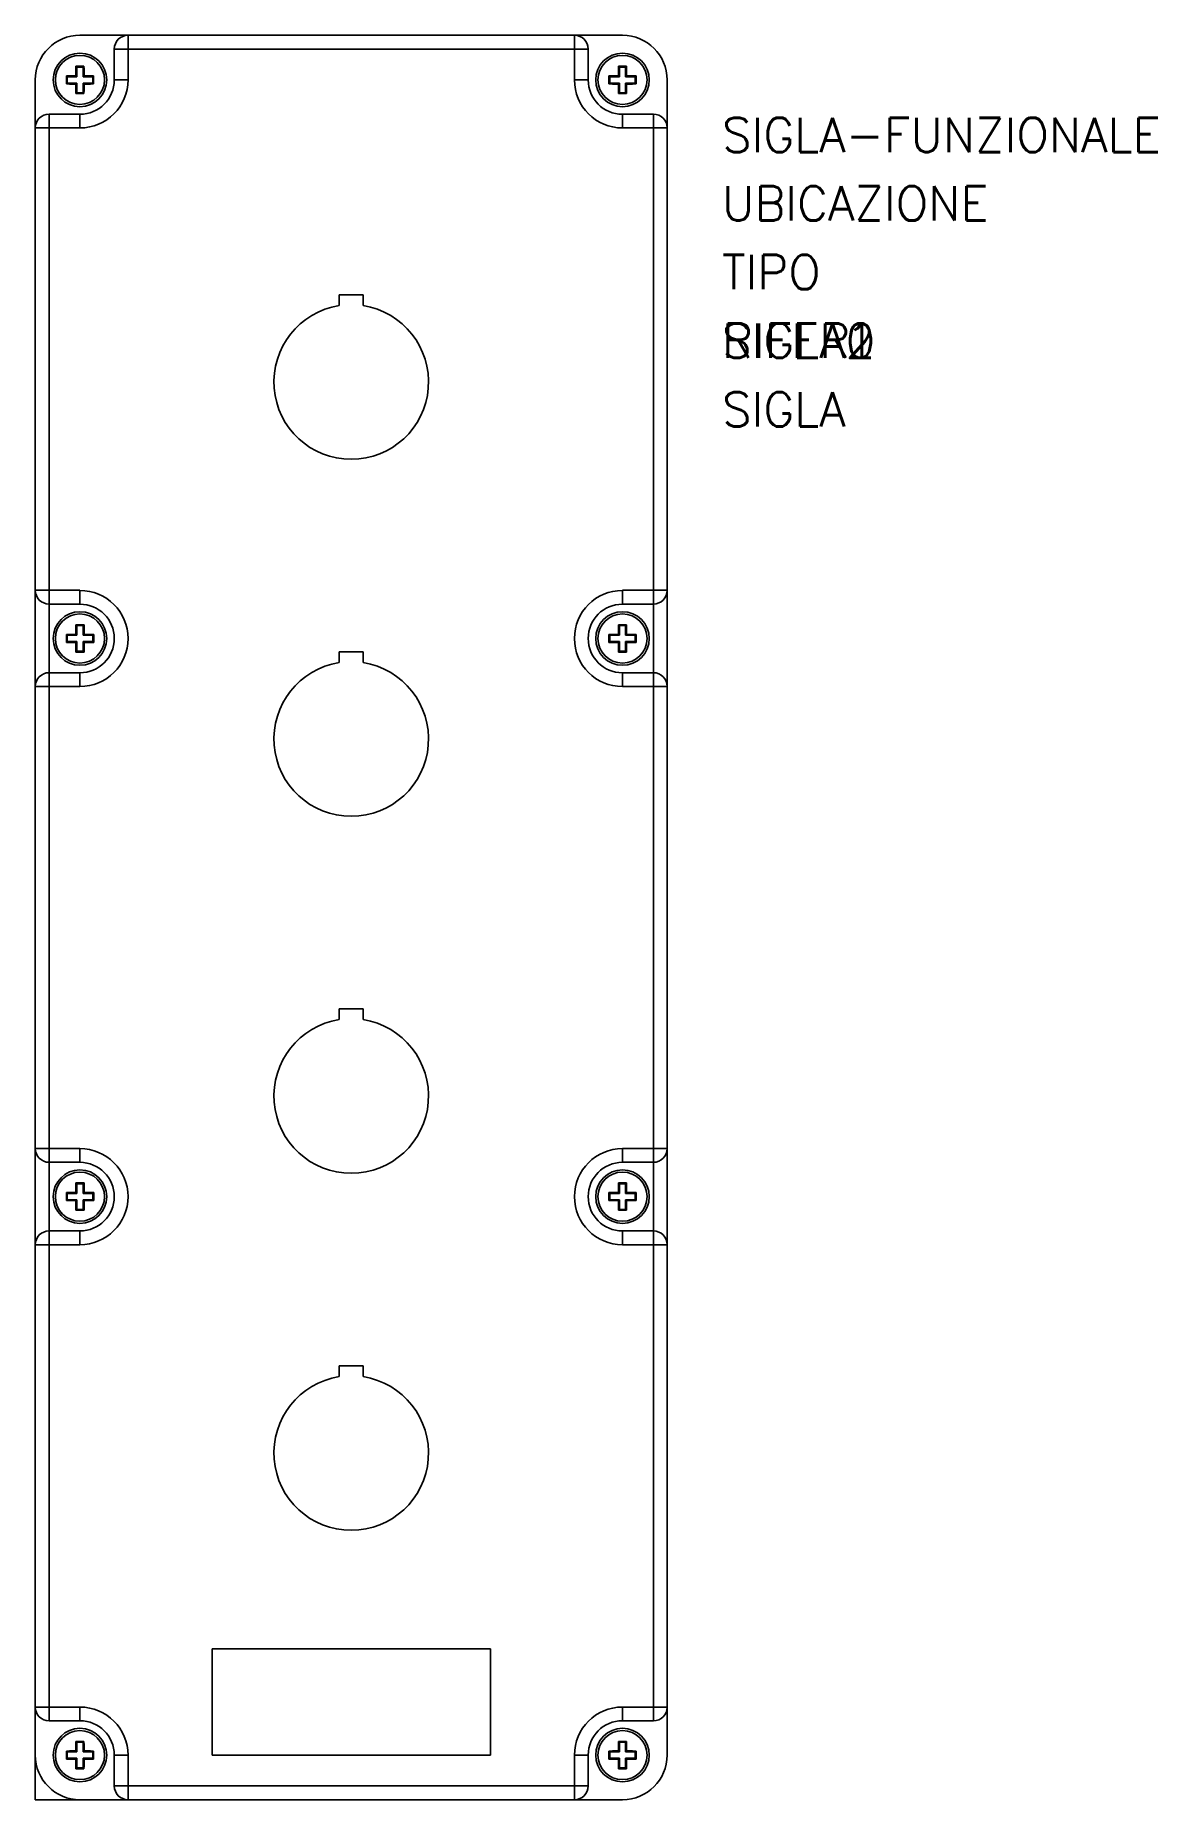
# Model space of a CAD drawing. Extents: x 0 to 82, y 0 to 128.
import ezdxf

# ---------------------------------------------------------------- set-up
doc = ezdxf.new("R2010")
doc.units = 0
doc.header["$LTSCALE"] = 4
doc.layers.get('0').update_dxf_attribs({"linetype": 'CONTINUOUS'})
doc.styles.get("Standard").update_dxf_attribs({"font": 'romans.shx'})

msp = doc.modelspace()

# ---------------------------------------------------------------- linework, layer by layer
at = {"color": 7, "linetype": 'Continuous'}
for p, q in [((42.75, 128.5), (3.25, 128.5)), ((42.75, 128.5), (3.25, 128.5)), ((3.25, 128.5), (6.75, 128.5)), ((5.75, 125.25), (5.75, 127.5)), ((5.75, 127.5), (6.75, 127.5)), ((6.75, 127.5), (6.75, 128.5)), ((39.25, 128.5), (6.75, 128.5)), ((6.75, 125.25), (6.75, 127.5)), ((39.25, 127.5), (6.75, 127.5)), ((39.25, 127.5), (39.25, 128.5)), ((39.25, 128.5), (42.75, 128.5)), ((40.25, 127.5), (39.25, 127.5)), ((39.25, 127.5), (39.25, 125.25)), ((40.25, 127.5), (40.25, 125.25)), ((3.02, 126.18), (2.96, 126.24)), ((3.48, 126.18), (3.02, 126.18)), ((3.02, 126.18), (3.02, 125.48)), ((3.48, 126.18), (3.54, 126.24)), ((3.48, 125.48), (3.48, 126.18)), ((42.52, 126.18), (42.46, 126.24)), ((42.98, 126.18), (42.52, 126.18)), ((42.52, 126.18), (42.52, 125.48)), ((42.98, 126.18), (43.04, 126.24)), ((42.98, 125.48), (42.98, 126.18)), ((0, 125.25), (0, 125.25)), ((0, 125.25), (0, 121.75)), ((0, 125.25), (0, 125.25)), ((0, 125.25), (0, 121.75)), ((0, 125.25), (0, 121.75)), ((2.26, 125.54), (2.32, 125.48)), ((2.32, 125.02), (2.26, 124.96)), ((2.32, 125.48), (2.32, 125.02)), ((3.02, 125.48), (2.32, 125.48)), ((2.32, 125.02), (3.02, 125.02)), ((2.95, 125.55), (3.02, 125.48)), ((2.95, 124.95), (3.02, 125.02)), ((3.02, 125.02), (3.02, 124.32)), ((3.55, 125.55), (3.48, 125.48)), ((4.18, 125.48), (3.48, 125.48)), ((3.48, 124.32), (3.48, 125.02)), ((3.55, 124.95), (3.48, 125.02)), ((3.48, 125.02), (4.18, 125.02)), ((4.18, 125.48), (4.24, 125.54)), ((4.18, 125.02), (4.18, 125.48)), ((4.18, 125.02), (4.24, 124.96)), ((6.75, 125.25), (5.75, 125.25)), ((39.25, 125.25), (40.25, 125.25)), ((41.76, 125.54), (41.82, 125.48)), ((41.82, 125.02), (41.76, 124.96)), ((41.82, 125.48), (41.82, 125.02)), ((42.52, 125.48), (41.82, 125.48)), ((41.82, 125.02), (42.52, 125.02)), ((42.45, 125.55), (42.52, 125.48)), ((42.45, 124.95), (42.52, 125.02)), ((42.52, 125.02), (42.52, 124.32)), ((43.05, 125.55), (42.98, 125.48)), ((43.68, 125.48), (42.98, 125.48)), ((42.98, 124.32), (42.98, 125.02)), ((43.05, 124.95), (42.98, 125.02)), ((42.98, 125.02), (43.68, 125.02)), ((43.68, 125.48), (43.74, 125.54)), ((43.68, 125.02), (43.68, 125.48)), ((43.68, 125.02), (43.74, 124.96)), ((46, 125.25), (46, 125.25)), ((46, 121.75), (46, 125.25)), ((46, 125.25), (46, 125.25)), ((46, 121.75), (46, 125.25)), ((46, 121.75), (46, 125.25)), ((3.02, 124.32), (2.96, 124.26)), ((3.02, 124.32), (3.48, 124.32)), ((3.48, 124.32), (3.54, 124.26)), ((42.52, 124.32), (42.46, 124.26)), ((42.52, 124.32), (42.98, 124.32)), ((42.98, 124.32), (43.04, 124.26)), ((3.25, 122.75), (1, 122.75)), ((1, 121.75), (1, 122.75)), ((3.25, 121.75), (3.25, 122.75)), ((42.75, 121.75), (42.75, 122.75)), ((45, 122.75), (42.75, 122.75)), ((45, 121.75), (45, 122.75)), ((0, 6.75), (0, 121.75)), ((0, 6.75), (0, 121.75)), ((0, 121.75), (1, 121.75)), ((0, 6.75), (0, 121.75)), ((1, 6.75), (1, 121.75)), ((3.25, 121.75), (1, 121.75)), ((45, 121.75), (42.75, 121.75)), ((46, 121.75), (45, 121.75)), ((45, 121.75), (45, 6.75)), ((46, 121.75), (46, 6.75)), ((46, 121.75), (46, 6.75)), ((46, 121.75), (46, 6.75)), ((23.88, 109.6), (22.13, 109.6)), ((22.13, 109.6), (22.13, 108.81)), ((23.88, 108.81), (23.88, 109.6)), ((0, 88.08), (0, 81.08)), ((0, 88.08), (0, 81.08)), ((1, 88.08), (0, 88.08)), ((0, 88.08), (0, 81.08)), ((1, 87.08), (1, 88.08)), ((3.25, 88.08), (1, 88.08)), ((3.25, 88.08), (3.25, 87.08)), ((45, 88.08), (42.75, 88.08)), ((42.75, 87.08), (42.75, 88.08)), ((46, 88.08), (45, 88.08)), ((45, 87.08), (45, 88.08)), ((46, 81.08), (46, 88.08)), ((46, 81.08), (46, 88.08)), ((46, 81.08), (46, 88.08)), ((3.25, 87.08), (1, 87.08)), ((45, 87.08), (42.75, 87.08)), ((2.26, 84.87), (2.32, 84.81)), ((3.02, 85.51), (2.96, 85.57)), ((2.96, 84.87), (3.02, 84.81)), ((3.49, 85.51), (3.02, 85.51)), ((3.02, 85.51), (3.02, 84.81)), ((3.49, 85.51), (3.55, 85.57)), ((3.49, 84.81), (3.49, 85.51)), ((3.55, 84.87), (3.49, 84.81)), ((4.19, 84.81), (4.25, 84.87)), ((41.76, 84.87), (41.82, 84.81)), ((42.45, 84.87), (42.52, 84.81)), ((42.52, 85.51), (42.46, 85.57)), ((42.52, 85.51), (42.52, 84.81)), ((42.98, 85.51), (42.52, 85.51)), ((42.98, 85.51), (43.04, 85.57)), ((42.98, 84.81), (42.98, 85.51)), ((43.05, 84.87), (42.98, 84.81)), ((43.68, 84.81), (43.74, 84.87)), ((2.32, 84.34), (2.26, 84.28)), ((2.32, 84.81), (2.32, 84.34)), ((3.02, 84.81), (2.32, 84.81)), ((2.32, 84.34), (3.02, 84.34)), ((2.96, 84.28), (3.02, 84.34)), ((3.02, 83.64), (2.96, 83.58)), ((3.02, 84.34), (3.02, 83.64)), ((3.02, 83.64), (3.49, 83.64)), ((4.19, 84.81), (3.49, 84.81)), ((3.49, 84.34), (4.19, 84.34)), ((3.55, 84.28), (3.49, 84.34)), ((3.49, 83.64), (3.49, 84.34)), ((3.49, 83.64), (3.55, 83.58)), ((4.19, 84.34), (4.19, 84.81)), ((4.19, 84.34), (4.25, 84.28)), ((22.13, 83.6), (22.13, 82.81)), ((23.88, 83.6), (22.13, 83.6)), ((23.88, 82.81), (23.88, 83.6)), ((41.82, 84.34), (41.76, 84.28)), ((42.52, 84.81), (41.82, 84.81)), ((41.82, 84.81), (41.82, 84.34)), ((41.82, 84.34), (42.52, 84.34)), ((42.45, 84.28), (42.52, 84.34)), ((42.52, 83.64), (42.46, 83.58)), ((42.52, 84.34), (42.52, 83.64)), ((42.52, 83.64), (42.98, 83.64)), ((43.68, 84.81), (42.98, 84.81)), ((43.05, 84.28), (42.98, 84.34)), ((42.98, 83.64), (42.98, 84.34)), ((42.98, 84.34), (43.68, 84.34)), ((42.98, 83.64), (43.04, 83.58)), ((43.68, 84.34), (43.68, 84.81)), ((43.68, 84.34), (43.74, 84.28)), ((1, 81.08), (0, 81.08)), ((1, 82.08), (1, 81.08)), ((1, 82.08), (3.25, 82.08)), ((1, 81.08), (3.25, 81.08)), ((3.25, 81.08), (3.25, 82.08)), ((42.75, 81.08), (42.75, 82.08)), ((42.75, 82.08), (45, 82.08)), ((42.75, 81.08), (45, 81.08)), ((45, 82.08), (45, 81.08)), ((46, 81.08), (45, 81.08)), ((22.13, 57.6), (22.13, 56.81)), ((23.88, 57.6), (22.13, 57.6)), ((23.88, 56.81), (23.88, 57.6)), ((0, 47.42), (0, 40.42)), ((1, 47.42), (0, 47.42)), ((0, 47.42), (0, 40.42)), ((0, 47.42), (0, 40.42)), ((3.25, 47.42), (1, 47.42)), ((1, 46.42), (1, 47.42)), ((3.25, 46.42), (1, 46.42)), ((3.25, 47.42), (3.25, 46.42)), ((42.75, 46.42), (42.75, 47.42)), ((45, 47.42), (42.75, 47.42)), ((45, 46.42), (42.75, 46.42)), ((45, 46.42), (45, 47.42)), ((46, 47.42), (45, 47.42)), ((46, 40.42), (46, 47.42)), ((46, 40.42), (46, 47.42)), ((46, 40.42), (46, 47.42)), ((2.26, 44.22), (2.32, 44.16)), ((2.32, 43.69), (2.26, 43.63)), ((3.02, 44.16), (2.32, 44.16)), ((2.32, 44.16), (2.32, 43.69)), ((2.32, 43.69), (3.02, 43.69)), ((3.02, 44.86), (2.96, 44.92)), ((2.96, 44.22), (3.02, 44.16)), ((2.96, 43.63), (3.02, 43.69)), ((3.02, 44.86), (3.02, 44.16)), ((3.49, 44.86), (3.02, 44.86)), ((3.02, 43.69), (3.02, 42.99)), ((3.49, 44.86), (3.55, 44.92)), ((3.49, 44.16), (3.49, 44.86)), ((3.55, 44.22), (3.49, 44.16)), ((4.19, 44.16), (3.49, 44.16)), ((3.49, 42.99), (3.49, 43.69)), ((3.55, 43.63), (3.49, 43.69)), ((3.49, 43.69), (4.19, 43.69)), ((4.19, 44.16), (4.25, 44.22)), ((4.19, 43.69), (4.19, 44.16)), ((4.19, 43.69), (4.25, 43.63)), ((41.76, 44.22), (41.82, 44.16)), ((41.82, 43.69), (41.76, 43.63)), ((41.82, 44.16), (41.82, 43.69)), ((42.52, 44.16), (41.82, 44.16)), ((41.82, 43.69), (42.52, 43.69)), ((42.45, 44.22), (42.52, 44.16)), ((42.45, 43.63), (42.52, 43.69)), ((42.52, 44.86), (42.46, 44.92)), ((42.98, 44.86), (42.52, 44.86)), ((42.52, 44.86), (42.52, 44.16)), ((42.52, 43.69), (42.52, 42.99)), ((42.98, 44.86), (43.04, 44.92)), ((42.98, 44.16), (42.98, 44.86)), ((43.05, 44.22), (42.98, 44.16)), ((43.68, 44.16), (42.98, 44.16)), ((42.98, 43.69), (43.68, 43.69)), ((42.98, 42.99), (42.98, 43.69)), ((43.05, 43.63), (42.98, 43.69)), ((43.68, 44.16), (43.74, 44.22)), ((43.68, 43.69), (43.68, 44.16)), ((43.68, 43.69), (43.74, 43.63)), ((3.02, 42.99), (2.96, 42.93)), ((3.02, 42.99), (3.49, 42.99)), ((3.49, 42.99), (3.55, 42.93)), ((42.52, 42.99), (42.46, 42.93)), ((42.52, 42.99), (42.98, 42.99)), ((42.98, 42.99), (43.04, 42.93)), ((1, 41.42), (3.25, 41.42)), ((1, 41.42), (1, 40.42)), ((3.25, 40.42), (3.25, 41.42)), ((42.75, 41.42), (45, 41.42)), ((42.75, 40.42), (42.75, 41.42)), ((45, 41.42), (45, 40.42)), ((1, 40.42), (0, 40.42)), ((1, 40.42), (3.25, 40.42)), ((42.75, 40.42), (45, 40.42)), ((46, 40.42), (45, 40.42)), ((23.88, 31.6), (22.13, 31.6)), ((22.13, 31.6), (22.13, 30.81)), ((23.88, 30.81), (23.88, 31.6)), ((33.13, 11), (12.88, 11)), ((12.88, 11), (12.88, 3.25)), ((33.13, 3.25), (33.13, 11)), ((0, 3.25), (0, 6.75)), ((0, 3.25), (0, 6.75)), ((0, 6.75), (1, 6.75)), ((0, 3.25), (0, 6.75)), ((1, 6.75), (1, 5.75)), ((1, 6.75), (3.25, 6.75)), ((3.25, 6.75), (3.25, 5.75)), ((42.75, 6.75), (45, 6.75)), ((42.75, 5.75), (42.75, 6.75)), ((45, 6.75), (45, 5.75)), ((46, 6.75), (45, 6.75)), ((46, 6.75), (46, 3.25)), ((46, 6.75), (46, 3.25)), ((46, 6.75), (46, 3.25)), ((1, 5.75), (3.25, 5.75)), ((42.75, 5.75), (45, 5.75)), ((3.02, 4.18), (2.96, 4.24)), ((3.02, 4.18), (3.02, 3.48)), ((3.48, 4.18), (3.02, 4.18)), ((3.48, 4.18), (3.54, 4.24)), ((3.48, 3.48), (3.48, 4.18)), ((42.52, 4.18), (42.46, 4.24)), ((42.98, 4.18), (42.52, 4.18)), ((42.52, 4.18), (42.52, 3.48)), ((42.98, 4.18), (43.04, 4.24)), ((42.98, 3.48), (42.98, 4.18)), ((0, 3.25), (0, 3.25)), ((2.26, 3.54), (2.32, 3.48)), ((2.32, 3.02), (2.26, 2.96)), ((2.32, 3.48), (2.32, 3.02)), ((3.02, 3.48), (2.32, 3.48)), ((2.32, 3.02), (3.02, 3.02)), ((2.95, 3.55), (3.02, 3.48)), ((2.95, 2.95), (3.02, 3.02)), ((3.02, 3.02), (3.02, 2.32)), ((3.55, 3.55), (3.48, 3.48)), ((4.18, 3.48), (3.48, 3.48)), ((3.48, 2.32), (3.48, 3.02)), ((3.48, 3.02), (4.18, 3.02)), ((3.55, 2.95), (3.48, 3.02)), ((4.18, 3.48), (4.24, 3.54)), ((4.18, 3.02), (4.18, 3.48)), ((4.18, 3.02), (4.24, 2.96)), ((5.75, 3.25), (6.75, 3.25)), ((5.75, 1), (5.75, 3.25)), ((6.75, 1), (6.75, 3.25)), ((12.88, 3.25), (33.13, 3.25)), ((40.25, 3.25), (39.25, 3.25)), ((39.25, 3.25), (39.25, 1)), ((40.25, 3.25), (40.25, 1)), ((41.76, 3.54), (41.82, 3.48)), ((41.82, 3.02), (41.76, 2.96)), ((41.82, 3.48), (41.82, 3.02)), ((42.52, 3.48), (41.82, 3.48)), ((41.82, 3.02), (42.52, 3.02)), ((42.45, 3.55), (42.52, 3.48)), ((42.45, 2.95), (42.52, 3.02)), ((42.52, 3.02), (42.52, 2.32)), ((43.05, 3.55), (42.98, 3.48)), ((43.68, 3.48), (42.98, 3.48)), ((42.98, 3.02), (43.68, 3.02)), ((42.98, 2.32), (42.98, 3.02)), ((43.05, 2.95), (42.98, 3.02)), ((43.68, 3.48), (43.74, 3.54)), ((43.68, 3.02), (43.68, 3.48)), ((43.68, 3.02), (43.74, 2.96)), ((46, 3.25), (46, 3.25)), ((3.02, 2.32), (2.96, 2.26)), ((3.02, 2.32), (3.48, 2.32)), ((3.48, 2.32), (3.54, 2.26)), ((42.52, 2.32), (42.46, 2.26)), ((42.52, 2.32), (42.98, 2.32)), ((42.98, 2.32), (43.04, 2.26)), ((6.75, 0), (3.25, 0)), ((5.75, 1), (6.75, 1)), ((6.75, 1), (6.75, 0)), ((6.75, 1), (39.25, 1)), ((6.75, 0), (39.25, 0)), ((40.25, 1), (39.25, 1)), ((39.25, 1), (39.25, 0)), ((42.75, 0), (39.25, 0))]:
    msp.add_line(p, q, dxfattribs=at)
for p in [(0, 3.25), (3.25, 0)]:
    msp.add_line(p, (0, 0))
for centre, radius in [((3.25, 125.25), 1.95), ((3.25, 125.25), 1.79), ((42.75, 125.25), 1.95), ((42.75, 125.25), 1.79), ((3.25, 84.57), 1.95), ((3.25, 84.57), 1.79), ((42.75, 84.57), 1.95), ((42.75, 84.57), 1.79), ((3.25, 43.92), 1.95), ((3.25, 43.92), 1.79), ((42.75, 43.92), 1.95), ((42.75, 43.92), 1.79), ((3.25, 3.25), 1.95), ((42.75, 3.25), 1.95), ((3.25, 3.25), 1.79), ((42.75, 3.25), 1.79)]:
    msp.add_circle(centre, radius, dxfattribs=at)
for centre, radius, start, end in [((3.25, 125.25), 3.25, 90, 180), ((3.25, 125.25), 3.25, 90, 180), ((42.75, 125.25), 3.25, 0, 90), ((42.75, 125.25), 3.25, 0, 90), ((3.25, 125.25), 3.25, 90, 180), ((6.75, 127.5), 1, 90, 180), ((39.25, 127.5), 1, 0, 90), ((42.75, 125.25), 3.25, 0, 90), ((3.25, 125.25), 3.5, 270, 0), ((3.25, 125.25), 2.5, 270, 0), ((42.75, 125.25), 3.5, 180, 270), ((42.75, 125.25), 2.5, 180, 270), ((1, 121.75), 1, 90, 180), ((45, 121.75), 1, 0, 90), ((23, 103.25), 5.63, 98.949, 81.051), ((1, 88.08), 1, 180, 270), ((3.25, 84.57), 3.5, 270, 90), ((42.75, 84.57), 3.5, 90, 270), ((45, 88.08), 1, 270, 0), ((3.25, 84.57), 2.5, 0, 90), ((42.75, 84.57), 2.5, 90, 180), ((3.25, 84.57), 2.5, 270, 0), ((42.75, 84.57), 2.5, 180, 270), ((23, 77.25), 5.63, 98.949, 81.051), ((1, 81.08), 1, 90, 180), ((45, 81.08), 1, 0, 90), ((23, 51.25), 5.63, 98.949, 81.051), ((1, 47.42), 1, 180, 270), ((3.25, 43.92), 3.5, 270, 90), ((3.25, 43.92), 2.5, 0, 90), ((42.75, 43.92), 3.5, 90, 270), ((42.75, 43.92), 2.5, 90, 180), ((45, 47.42), 1, 270, 0), ((3.25, 43.92), 2.5, 270, 0), ((42.75, 43.92), 2.5, 180, 270), ((1, 40.42), 1, 90, 180), ((45, 40.42), 1, 0, 90), ((23, 25.25), 5.63, 98.949, 81.051), ((1, 6.75), 1, 180, 270), ((3.25, 3.25), 3.5, 0, 90), ((42.75, 3.25), 3.5, 90, 180), ((45, 6.75), 1, 270, 0), ((3.25, 3.25), 2.5, 0, 90), ((42.75, 3.25), 2.5, 90, 180), ((3.25, 3.25), 3.25, 180, 270), ((42.75, 3.25), 3.25, 270, 0), ((6.75, 1), 1, 180, 270), ((39.25, 1), 1, 270, 0)]:
    msp.add_arc(centre, radius, start, end, dxfattribs=at)
for points in [[(2.95, 125.55), (2.95, 125.9), (2.96, 126.24)], [(2.96, 126.24), (3.25, 126.24), (3.54, 126.24)], [(3.54, 126.24), (3.55, 125.9), (3.55, 125.55)], [(42.45, 125.55), (42.45, 125.9), (42.46, 126.24)], [(42.46, 126.24), (42.75, 126.24), (43.04, 126.24)], [(43.04, 126.24), (43.05, 125.9), (43.05, 125.55)], [(2.26, 125.54), (2.6, 125.55), (2.95, 125.55)], [(2.26, 124.96), (2.26, 125.25), (2.26, 125.54)], [(2.95, 124.95), (2.6, 124.95), (2.26, 124.96)], [(2.96, 124.26), (2.95, 124.6), (2.95, 124.95)], [(3.55, 124.95), (3.55, 124.6), (3.54, 124.26)], [(3.55, 125.55), (3.9, 125.55), (4.24, 125.54)], [(4.24, 124.96), (3.9, 124.95), (3.55, 124.95)], [(4.24, 125.54), (4.24, 125.25), (4.24, 124.96)], [(41.76, 125.54), (42.1, 125.55), (42.45, 125.55)], [(41.76, 124.96), (41.76, 125.25), (41.76, 125.54)], [(42.45, 124.95), (42.1, 124.95), (41.76, 124.96)], [(42.46, 124.26), (42.45, 124.6), (42.45, 124.95)], [(43.05, 124.95), (43.05, 124.6), (43.04, 124.26)], [(43.05, 125.55), (43.4, 125.55), (43.74, 125.54)], [(43.74, 124.96), (43.4, 124.95), (43.05, 124.95)], [(43.74, 125.54), (43.74, 125.25), (43.74, 124.96)], [(3.54, 124.26), (3.25, 124.26), (2.96, 124.26)], [(43.04, 124.26), (42.75, 124.26), (42.46, 124.26)], [(2.26, 84.28), (2.26, 84.57), (2.26, 84.87)], [(2.26, 84.87), (2.61, 84.87), (2.96, 84.87)], [(2.96, 85.57), (3.25, 85.57), (3.55, 85.57)], [(2.96, 84.87), (2.96, 85.22), (2.96, 85.57)], [(3.55, 85.57), (3.55, 85.22), (3.55, 84.87)], [(3.55, 84.87), (3.9, 84.87), (4.25, 84.87)], [(4.25, 84.87), (4.25, 84.57), (4.25, 84.28)], [(41.76, 84.28), (41.75, 84.57), (41.76, 84.87)], [(41.76, 84.87), (42.1, 84.87), (42.45, 84.87)], [(42.45, 84.87), (42.45, 85.22), (42.46, 85.57)], [(42.46, 85.57), (42.75, 85.57), (43.04, 85.57)], [(43.04, 85.57), (43.05, 85.22), (43.05, 84.87)], [(43.05, 84.87), (43.4, 84.87), (43.74, 84.87)], [(43.74, 84.87), (43.74, 84.57), (43.74, 84.28)], [(2.96, 84.28), (2.61, 84.28), (2.26, 84.28)], [(2.96, 83.58), (2.96, 83.93), (2.96, 84.28)], [(3.55, 83.58), (3.25, 83.58), (2.96, 83.58)], [(4.25, 84.28), (3.9, 84.28), (3.55, 84.28)], [(3.55, 84.28), (3.55, 83.93), (3.55, 83.58)], [(42.45, 84.28), (42.1, 84.28), (41.76, 84.28)], [(42.46, 83.58), (42.45, 83.93), (42.45, 84.28)], [(43.04, 83.58), (42.75, 83.58), (42.46, 83.58)], [(43.05, 84.28), (43.05, 83.93), (43.04, 83.58)], [(43.74, 84.28), (43.4, 84.28), (43.05, 84.28)], [(2.26, 44.22), (2.61, 44.22), (2.96, 44.22)], [(2.26, 43.63), (2.26, 43.92), (2.26, 44.22)], [(2.96, 44.22), (2.96, 44.57), (2.96, 44.92)], [(2.96, 44.92), (3.25, 44.92), (3.55, 44.92)], [(3.55, 44.92), (3.55, 44.57), (3.55, 44.22)], [(3.55, 44.22), (3.9, 44.22), (4.25, 44.22)], [(4.25, 44.22), (4.25, 43.92), (4.25, 43.63)], [(41.76, 43.63), (41.75, 43.92), (41.76, 44.22)], [(41.76, 44.22), (42.1, 44.22), (42.45, 44.22)], [(42.45, 44.22), (42.45, 44.57), (42.46, 44.92)], [(42.46, 44.92), (42.75, 44.92), (43.04, 44.92)], [(43.04, 44.92), (43.05, 44.57), (43.05, 44.22)], [(43.05, 44.22), (43.4, 44.22), (43.74, 44.22)], [(43.74, 44.22), (43.74, 43.92), (43.74, 43.63)], [(2.96, 43.63), (2.61, 43.63), (2.26, 43.63)], [(2.96, 42.93), (2.96, 43.28), (2.96, 43.63)], [(3.55, 42.93), (3.25, 42.93), (2.96, 42.93)], [(3.55, 43.63), (3.55, 43.28), (3.55, 42.93)], [(4.25, 43.63), (3.9, 43.63), (3.55, 43.63)], [(42.45, 43.63), (42.1, 43.63), (41.76, 43.63)], [(42.46, 42.93), (42.45, 43.28), (42.45, 43.63)], [(43.04, 42.93), (42.75, 42.93), (42.46, 42.93)], [(43.05, 43.63), (43.05, 43.28), (43.04, 42.93)], [(43.74, 43.63), (43.4, 43.63), (43.05, 43.63)], [(2.95, 3.55), (2.95, 3.9), (2.96, 4.24)], [(2.96, 4.24), (3.25, 4.24), (3.54, 4.24)], [(3.54, 4.24), (3.55, 3.9), (3.55, 3.55)], [(42.45, 3.55), (42.45, 3.9), (42.46, 4.24)], [(42.46, 4.24), (42.75, 4.24), (43.04, 4.24)], [(43.04, 4.24), (43.05, 3.9), (43.05, 3.55)], [(2.26, 3.54), (2.6, 3.55), (2.95, 3.55)], [(2.26, 2.96), (2.26, 3.25), (2.26, 3.54)], [(2.95, 2.95), (2.6, 2.95), (2.26, 2.96)], [(2.96, 2.26), (2.95, 2.6), (2.95, 2.95)], [(3.55, 2.95), (3.55, 2.6), (3.54, 2.26)], [(3.55, 3.55), (3.9, 3.55), (4.24, 3.54)], [(4.24, 2.96), (3.9, 2.95), (3.55, 2.95)], [(4.24, 3.54), (4.24, 3.25), (4.24, 2.96)], [(41.76, 3.54), (42.1, 3.55), (42.45, 3.55)], [(41.76, 2.96), (41.76, 3.25), (41.76, 3.54)], [(42.45, 2.95), (42.1, 2.95), (41.76, 2.96)], [(42.46, 2.26), (42.45, 2.6), (42.45, 2.95)], [(43.05, 2.95), (43.05, 2.6), (43.04, 2.26)], [(43.05, 3.55), (43.4, 3.55), (43.74, 3.54)], [(43.74, 2.96), (43.4, 2.95), (43.05, 2.95)], [(43.74, 3.54), (43.74, 3.25), (43.74, 2.96)], [(3.54, 2.26), (3.25, 2.26), (2.96, 2.26)], [(43.04, 2.26), (42.75, 2.26), (42.46, 2.26)]]:
    msp.add_spline(points, degree=3, dxfattribs=at)

# ---------------------------------------------------------------- texts
at = {"color": 3}
for tag, p, s, flags in [('SIGLA-FUNZIONALE', (50, 120), '', 9), ('UBICAZIONE', (50, 115), '', 8), ('TIPO', (50, 110), '', 9), ('SIGLA0', (50, 105), '', 9), ('SIGLA1', (50, 105), '', 9), ('SIGLA2', (50, 105), '', 9), ('RIFER', (50, 105), 'RIFER ?', 8), ('SIGLA', (50, 100), 'SIGLA ?', 8)]:
    msp.add_attdef(tag, p, s, height=2.5, dxfattribs=dict(at, flags=flags))
for tag, s, flags in [('TIPOSIG', '3', 9), ('POSIZIONE', '', 9), ('P-TABELLA', '', 9), ('T-TABELLA', '', 9), ('H-TABELLA', '', 9), ('CODICE', '1xNNN', 9), ('NOTE1', '', 9), ('NOTE2', '', 9), ('DEN1', '', 8), ('DEN1-A', '', 8), ('DEN1-TRAD-ID', '', 8)]:
    msp.add_attdef(tag, (0, 0), s, height=0.00000001, dxfattribs=dict(flags=flags))

doc.saveas('drawing.dxf')
